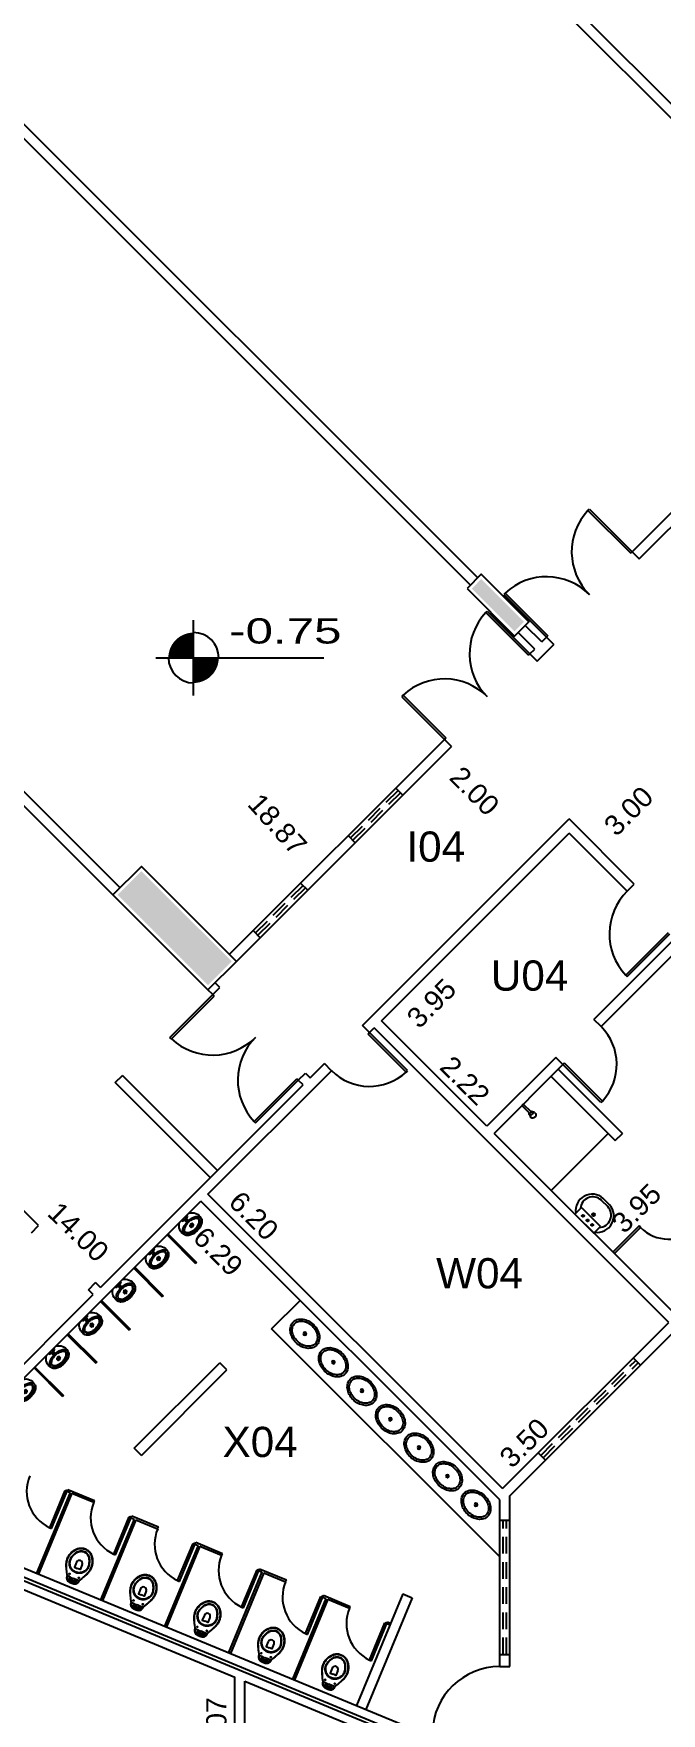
# Model space of a CAD drawing. Extents: x 308 to 539, y -42 to 210.
# Drawn here: x 397.07 to 406.41, y 147.81 to 172.82 of the extents above; entities that cross this region are included whole.
import ezdxf

# ---------------------------------------------------------------- set-up
doc = ezdxf.new("R2010")
doc.units = 0
doc.header["$LTSCALE"] = 2
doc.header["$PDMODE"] = 3
doc.linetypes.add('DASHED2', pattern=[9.525, 6.35, -3.175])
doc.linetypes.add('HIDDEN', pattern=[0.375, 0.25, -0.125])
doc.layers.get('0').update_dxf_attribs({"linetype": 'CONTINUOUS'})
doc.layers.get('DEFPOINTS').update_dxf_attribs({"linetype": 'CONTINUOUS'})
for name, color, linetype in [('DIVISÓRIAS-ARY', 2, 'CONTINUOUS'), ('ESQUADRIA-ALTA-ARY', 7, 'HIDDEN'), ('HACHURAS-ARY', 9, 'CONTINUOUS'), ('L_DECA', 7, 'CONTINUOUS'), ('MOBILIÁRIO-ARY', 7, 'CONTINUOUS'), ('NOVOSNIVEIS', 30, 'CONTINUOUS'), ('PAREDE-ALTA-ARY', 1, 'CONTINUOUS'), ('PAREDE-BAIXA-ARY', 2, 'CONTINUOUS'), ('PEÇAS-SANIT-ARY', 7, 'CONTINUOUS'), ('PILARES-PRINC-ARY', 5, 'CONTINUOUS'), ('TEXTO-PB-COR-ARY', 12, 'CONTINUOUS'), ('TEXTO-PB-COTAS-ARY', 12, 'CONTINUOUS')]:
    doc.layers.add(name, color=color, linetype=linetype)
doc.styles.add('ARIAL', font='arial.ttf', dxfattribs={"height": 0.5})
doc.styles.add('REGUA60', font='arial.ttf')
doc.styles.add('SEM_ESCALA', font='arial.ttf')
doc.dimstyles.new('DIMTIC100-ARY', dxfattribs={"dimtxt": 0.3, "dimasz": 0.12, "dimexe": 0.1, "dimexo": 0.15, "dimgap": 0.1, "dimtad": 1, "dimjust": 1, "dimtoh": 1, "dimrnd": 0.01, "dimzin": 0, "dimdsep": 46, "dimtxsty": 'SEM_ESCALA', "dimblk1": 'NONE', "dimblk2": 'NONE', "dimsah": 1, "dimcen": -0.1, "dimdle": 0.06, "dimse1": 1, "dimse2": 1, "dimsd1": 1, "dimsd2": 1, "dimclrd": 1, "dimclre": 1, "dimclrt": 2, "dimadec": 0, "dimazin": 0, "dimtfac": 1, "dimtix": 1, "dimtmove": 2, "dimatfit": 3, "dimldrblk": 'NONE', "dimfxl": 1, "dimtolj": 1, "dimtzin": 0, "dimarcsym": 0})

# ---------------------------------------------------------------- blocks, each defined once
blk = doc.blocks.new('RAV10')
at = {"layer": 'L_DECA'}
blk.add_lwpolyline([(4.6, -12.9), (8.2, -12.9), (8.2, -12.9), (8.7, -13), (9.2, -13.2), (9.6, -13.5), (9.9, -14), (10.1, -14.3), (10.1, -14.3), (10.1, -14.3), (10.1, -14.3), (10.1, -14.3), (10.1, -14.3), (12.2, -18), (12.2, -18), (12.5, -18.6), (12.8, -19.1), (13.1, -19.6), (13.3, -20.1), (13.3, -20.1), (13.6, -20.6), (13.9, -21.1), (14.2, -21.5), (14.5, -22.1), (14.7, -22.6), (15, -23.1), (15.3, -23.6), (15.5, -24.1), (15.5, -24.1), (15.9, -24.8), (16.3, -25.6), (16.6, -26.3), (16.9, -27), (17.2, -27.8), (17.5, -28.6), (17.8, -29.4), (18, -30.2), (18, -30.2), (18.3, -31.4), (18.6, -32.6), (18.8, -33.9), (19, -35.2), (19.1, -36.4), (19.1, -37.7), (19.1, -39), (19, -40.3), (19, -40.3), (18.8, -41.6), (18.6, -42.9), (18.2, -44.2), (17.9, -45.5), (17.4, -46.8), (16.9, -48), (16.4, -49.3), (15.8, -50.4), (15.8, -50.4), (15.2, -51.4), (14.6, -52.3), (13.9, -53.1), (13.3, -53.9), (12.5, -54.8), (11.7, -55.5), (10.9, -56.3), (10.1, -57), (10.1, -57), (9, -57.8), (7.9, -58.5), (6.6, -59.1), (5.4, -59.6), (4.1, -60), (2.8, -60.3), (1.4, -60.4), (0, -60.5), (0, -60.5), (-1.4, -60.4), (-2.7, -60.3), (-4, -60), (-5.3, -59.6), (-6.6, -59.1), (-7.8, -58.5), (-9, -57.8), (-10.1, -57), (-10.1, -57), (-10.9, -56.3), (-11.7, -55.5), (-12.5, -54.8), (-13.2, -53.9), (-13.9, -53.1), (-14.5, -52.3), (-15.1, -51.4), (-15.7, -50.4), (-15.7, -50.4), (-16.3, -49.3), (-16.9, -48), (-17.4, -46.8), (-17.8, -45.5), (-18.2, -44.2), (-18.5, -42.9), (-18.7, -41.6), (-19, -40.3), (-19, -40.3), (-19, -39), (-19, -37.7), (-19, -36.4), (-18.9, -35.2), (-18.7, -33.9), (-18.5, -32.6), (-18.2, -31.4), (-17.9, -30.2), (-17.9, -30.2), (-17.7, -29.4), (-17.4, -28.6), (-17.1, -27.8), (-16.9, -27), (-16.6, -26.3), (-16.2, -25.6), (-15.8, -24.8), (-15.5, -24.1), (-15.5, -24.1), (-15.2, -23.6), (-15, -23.1), (-14.7, -22.6), (-14.4, -22.1), (-14.2, -21.5), (-13.9, -21.1), (-13.6, -20.6), (-13.3, -20.1), (-13.3, -20.1), (-13.1, -19.6), (-12.8, -19.1), (-12.4, -18.6), (-12.1, -18), (-10.1, -14.3), (-10.1, -14.3), (-10.1, -14.3), (-10.1, -14.3), (-10.1, -14.3), (-10.1, -14.3), (-9.8, -14), (-9.8, -14), (-9.6, -13.5), (-9.1, -13.2), (-8.6, -13), (-8.1, -12.9), (-4.5, -12.9)], dxfattribs=at)
at = {"layer": 'L_DECA', "color": 1}
for points in [[(12.2, -18), (13.3, -20.1), (13.3, -20.1), (13.6, -20.6), (13.8, -21.1), (14.1, -21.5), (14.3, -22.1), (14.5, -22.6), (14.7, -23.1), (15, -23.6), (15.2, -24.1), (15.2, -24.1), (15.5, -24.8), (15.9, -25.6), (16.2, -26.3), (16.6, -27.1), (16.9, -27.8), (17.1, -28.5), (17.4, -29.4), (17.6, -30.2), (17.6, -30.2), (17.9, -31.4), (18.1, -32.6), (18.3, -33.9), (18.5, -35.2), (18.5, -36.4), (18.5, -37.7), (18.5, -39), (18.4, -40.3), (18.4, -40.3), (18.2, -41.6), (17.9, -42.9), (17.6, -44.2), (17.2, -45.5), (16.7, -46.8), (16.2, -48), (15.6, -49.3), (15, -50.4), (15, -50.4), (14.4, -51.2), (13.9, -52), (13.3, -52.8), (12.8, -53.5), (12.2, -54.2), (11.5, -54.9), (10.9, -55.5), (10.1, -56.2), (10.1, -56.2), (9, -57.1), (7.9, -57.8), (6.6, -58.4), (5.4, -58.9), (4.1, -59.3), (2.8, -59.6), (1.4, -59.8), (0, -59.8), (0, -59.8), (-1.4, -59.8), (-2.7, -59.6), (-4.1, -59.3), (-5.3, -58.9), (-6.6, -58.4), (-7.8, -57.8), (-9, -57.1), (-10.1, -56.2), (-10.1, -56.2), (-10.8, -55.5), (-11.5, -54.9), (-12.1, -54.2), (-12.7, -53.5), (-13.3, -52.8), (-13.9, -52), (-14.4, -51.2), (-14.9, -50.4), (-14.9, -50.4), (-15.5, -49.3), (-16.1, -48), (-16.6, -46.8), (-17.1, -45.5), (-17.5, -44.2), (-17.9, -42.9), (-18.1, -41.6), (-18.3, -40.3), (-18.3, -40.3), (-18.4, -39.1), (-18.5, -37.7), (-18.5, -36.4), (-18.4, -35.2), (-18.2, -33.9), (-18, -32.6), (-17.8, -31.4), (-17.5, -30.2), (-17.5, -30.2), (-17.3, -29.4), (-17, -28.6), (-16.8, -27.8), (-16.5, -27.1), (-16.2, -26.3), (-15.8, -25.6), (-15.5, -24.8), (-15.2, -24.1), (-15.2, -24.1), (-15, -23.6), (-14.7, -23.1), (-14.5, -22.6), (-14.2, -22.1), (-14, -21.5), (-13.7, -21.1), (-13.5, -20.6), (-13.2, -20.1), (-12.1, -18)], [(-12.9, -30.2), (-12.9, -30.2), (-12.4, -29.3), (-11.9, -28.4), (-11.2, -27.7), (-10.6, -26.9), (-9.9, -26.2), (-9.2, -25.6), (-8.4, -25), (-7.5, -24.4), (-6.7, -23.9), (-5.8, -23.5), (-4.9, -23.1), (-3.9, -22.8), (-3, -22.6), (-2, -22.4), (-1, -22.3), (0, -22.2), (0, -22.2), (1, -22.3), (2, -22.4), (3, -22.6), (4, -22.8), (5, -23.1), (5.8, -23.5), (6.8, -23.9), (7.6, -24.4), (8.5, -25), (9.3, -25.6), (10, -26.2), (10.6, -26.9), (11.3, -27.7), (12, -28.4), (12.5, -29.3), (13, -30.2), (13, -30.2), (13.6, -31.3), (14, -32.6), (14.3, -33.8), (14.6, -35.1), (14.7, -36.4), (14.7, -37.7), (14.7, -39), (14.4, -40.3), (14.4, -40.3), (14.2, -41.6), (13.8, -42.9), (13.4, -44.2), (12.9, -45.5), (12.4, -46.8), (11.7, -48), (11.1, -49.3), (10.4, -50.4), (10.4, -50.4), (9.4, -51.7), (8.4, -52.8), (7.2, -53.8), (5.9, -54.6), (4.5, -55.2), (3.1, -55.8), (1.5, -56.1), (0, -56.2), (0, -56.2), (-1.5, -56.1), (-3.1, -55.8), (-4.4, -55.2), (-5.8, -54.6), (-7.1, -53.8), (-8.3, -52.8), (-9.3, -51.7), (-10.3, -50.4), (-10.3, -50.4), (-11, -49.3), (-11.7, -48), (-12.3, -46.8), (-12.8, -45.5), (-13.3, -44.2), (-13.7, -42.9), (-14.1, -41.6), (-14.4, -40.3), (-14.4, -40.3), (-14.6, -39), (-14.7, -37.7), (-14.6, -36.4), (-14.5, -35.1), (-14.2, -33.8), (-13.9, -32.6), (-13.5, -31.3), (-12.9, -30.2)], [(-12, -30.2), (-12, -30.2), (-11.5, -29.4), (-11, -28.6), (-10.4, -27.9), (-9.8, -27.2), (-9.1, -26.7), (-8.5, -26.1), (-7.7, -25.5), (-6.9, -25), (-6.1, -24.6), (-5.3, -24.2), (-4.5, -23.9), (-3.6, -23.6), (-2.8, -23.4), (-1.8, -23.2), (-0.9, -23.2), (0, -23.1), (0, -23.1), (0.9, -23.2), (1.9, -23.2), (2.8, -23.4), (3.6, -23.6), (4.5, -23.9), (5.4, -24.2), (6.2, -24.6), (7, -25), (7.7, -25.5), (8.5, -26.1), (9.2, -26.7), (9.8, -27.2), (10.4, -27.9), (11, -28.6), (11.5, -29.4), (12, -30.2), (12, -30.2), (12.7, -31.3), (13.2, -32.6), (13.6, -33.8), (13.9, -35), (14.1, -36.4), (14.1, -37.7), (14.1, -39), (13.9, -40.3), (13.9, -40.3), (13.6, -41.7), (13.2, -43), (12.8, -44.3), (12.3, -45.5), (11.7, -46.9), (11.1, -48.1), (10.4, -49.3), (9.6, -50.4), (9.6, -50.4), (8.8, -51.6), (7.8, -52.6), (6.7, -53.5), (5.5, -54.2), (4.2, -54.8), (2.8, -55.3), (1.5, -55.5), (0, -55.7), (0, -55.7), (-1.5, -55.5), (-2.8, -55.3), (-4.2, -54.8), (-5.4, -54.2), (-6.6, -53.5), (-7.7, -52.6), (-8.7, -51.6), (-9.6, -50.4), (-9.6, -50.4), (-10.3, -49.3), (-11, -48.1), (-11.7, -46.9), (-12.2, -45.5), (-12.7, -44.3), (-13.1, -43), (-13.5, -41.7), (-13.8, -40.3), (-13.8, -40.3), (-14, -39), (-14.1, -37.7), (-14, -36.4), (-13.9, -35), (-13.6, -33.8), (-13.2, -32.6), (-12.7, -31.3), (-12, -30.2)], [(-7.7, -9.4), (-8.1, -10.1), (-8.5, -10.8), (-8.6, -11.4), (-8.8, -12.2), (-8.8, -13.1)], [(-5.1, -12.9), (-5.1, -9.7), (-5.1, -7.8), (-5.1, -7.8), (-5.2, -7.6), (-5.3, -7.5), (-5.5, -7.4), (-5.9, -7.6), (-5.9, -7.6), (-6.4, -8), (-7.1, -8.6), (-7.7, -9.4)], [(5.1, -9.3), (5, -8.9), (4.6, -8.3), (3.9, -7.8), (3.1, -7.7), (0, -7.7), (-3.1, -7.7), (-3.1, -7.7), (-3.9, -7.8), (-4.5, -8.3), (-5, -8.9), (-5.1, -9.7)], [(4.6, -12.9), (4.6, -12.9), (4.2, -12.9), (3.9, -12.6), (3.6, -12.4), (3.6, -12), (3.6, -10.7), (3.6, -10.7), (3.6, -10.5), (3.6, -10.4), (3.7, -10.2), (3.9, -10.1), (3.9, -10.1), (3.9, -9.9), (3.9, -9.7), (3.8, -9.5), (3.6, -9.4), (0, -9.4), (-3.5, -9.4), (-3.5, -9.4), (-3.7, -9.5), (-3.9, -9.7), (-3.9, -9.9), (-3.8, -10.1), (-3.8, -10.1), (-3.6, -10.2), (-3.6, -10.4), (-3.5, -10.5), (-3.5, -10.7), (-3.5, -12), (-3.5, -12), (-3.6, -12.4), (-3.8, -12.6), (-4.1, -12.9), (-4.5, -12.9)], [(3.7, -10.3), (0, -10.3), (-3.6, -10.3)], [(5.1, -12.9), (5.1, -9.7), (5.1, -7.8), (5.1, -7.8), (5.2, -7.6), (5.3, -7.5), (5.5, -7.4), (5.9, -7.6), (5.9, -7.6), (6.4, -8), (7.1, -8.6), (7.7, -9.4)], [(7.7, -9.4), (8.1, -10.1), (8.5, -10.8), (8.6, -11.4), (8.8, -12.2), (8.8, -13.1)], [(-4.5, -37), (-4.5, -29), (0, -29)], [(4.6, -37), (4.6, -29), (0, -29)]]:
    blk.add_lwpolyline(points, dxfattribs=at)
at = {"layer": 'L_DECA', "color": 7}
for points in [[(10.1, -14.3), (10.1, -14.3), (10.1, -14.3), (10.1, -14.3), (10.1, -14.3), (10.1, -14.3), (9.6, -11.3), (9.6, -11.3), (9.3, -10.2), (8.9, -9.3), (8.3, -8.5), (7.7, -7.7), (6.9, -7), (6.1, -6.5), (5.1, -6.2), (4.1, -5.9), (4.1, -5.9), (3.6, -5.8), (3.1, -5.7), (2.6, -5.6), (2, -5.6), (1.5, -5.6), (1, -5.5), (0.5, -5.5), (0, -5.5), (0, -5.5), (-0.5, -5.5), (-1, -5.5), (-1.5, -5.6), (-2, -5.6), (-2.5, -5.6), (-3, -5.7), (-3.5, -5.8), (-4, -5.9), (-4, -5.9), (-5, -6.2), (-6, -6.5), (-6.9, -7), (-7.6, -7.7), (-8.2, -8.5), (-8.8, -9.3), (-9.3, -10.2), (-9.6, -11.3), (-10, -14.3), (-10, -14.3), (-10, -14.3), (-10, -14.3), (-10, -14.3), (-10.1, -14.3)], [(-4.5, -12.9), (0, -12.9)], [(4.6, -12.9), (0, -12.9)]]:
    blk.add_lwpolyline(points, dxfattribs=at)
at = {"layer": 'L_DECA', "color": 1}
for centre in [(-7.6, -17), (7.6, -17)]:
    blk.add_circle(centre, 0.672, dxfattribs=at)
blk.add_arc((0, -37), 4.56, 180, 0, dxfattribs=at)
blk = doc.blocks.new('MIC01')
at = {"layer": 'L_DECA'}
blk.add_line((-10, 0), (10, 0), dxfattribs=at)
at = {"layer": 'L_DECA', "color": 1}
for p, q in [((-5.3, 0), (-4.5, -2.2)), ((5.3, 0), (4.5, -2.2)), ((-4.5, -2.2), (0, -2.2)), ((4.5, -2.2), (0, -2.2))]:
    blk.add_line(p, q, dxfattribs=at)
for points in [[(0, -7.1, 0.058109), (-7, -8, 0.07175), (-12.3, -10.1, 0.106494), (-16.3, -13.6, 0.158235), (-17.4, -17.1, 0.158235)], [(0, -23.1, -0.04416), (-5.4, -22.6, -0.058504), (-9.4, -21.4, -0.100522), (-12.6, -19.1, -0.041446), (-13.7, -17.2, -0.101301), (-14.1, -15.3, -0.003595), (-14.1, -15.1)], [(17.4, -17.1, 0.158235), (16.3, -13.6, 0.106494), (12.3, -10.1, 0.07175), (7, -8, 0.058109), (0, -7.1, 0.058109)], [(0, -23.1, 0.04416), (5.4, -22.6, 0.058504), (9.4, -21.4, 0.100522), (12.6, -19.1, 0.041446), (13.7, -17.2, 0.101301), (14.1, -15.3, 0.003595), (14.1, -15.1)]]:
    blk.add_lwpolyline(points, format="xyb", dxfattribs=at)
at = {"layer": 'L_DECA'}
blk.add_lwpolyline([(-17.4, -17.1, 0.158235), (-16.3, -20.6, 0.106494), (-12.3, -24.1, 0.07175), (-7, -26.2, 0.058109), (0, -27, 0.058109), (7, -26.2, 0.07175), (12.3, -24.1, 0.106494), (16.3, -20.6, 0.158235), (17.4, -17.1, 0.158235)], format="xyb", dxfattribs=at)
at = {"layer": 'L_DECA', "color": 1}
blk.add_lwpolyline([(0, -9, 0.056411), (-5.8, -9.7, 0.070161), (-10.3, -11.4, 0.106104), (-13.6, -14.3, 0.161988), (-14.5, -17.1, 0.161988), (-13.6, -19.9, 0.106104), (-10.3, -22.8, 0.070161), (-5.8, -24.5, 0.056411), (0, -25.1, 0.056411), (5.8, -24.5, 0.070161), (10.3, -22.8, 0.106104), (13.6, -19.9, 0.161988), (14.5, -17.1, 0.161988), (13.6, -14.3, 0.106104), (10.3, -11.4, 0.070161), (5.8, -9.7, 0.056411)], format="xyb", close=True, dxfattribs=at)
for centre, radius in [((-2, -14.6), 0.51), ((-2, -16.7), 0.51), ((0, -4.7), 1.76), ((0, -4.7), 0.844), ((0, -13.6), 0.51), ((0, -15.7), 0.51), ((0, -17.8), 0.51), ((2, -14.6), 0.51), ((2, -16.7), 0.51)]:
    blk.add_circle(centre, radius, dxfattribs=at)
at = {"layer": 'L_DECA'}
for centre, start, end in [((-2.6, -13.5), 118.7979, 195.9069), ((2.6, -13.5), 344.0931, 61.2021)]:
    blk.add_arc(centre, 15.4, start, end, dxfattribs=at)
blk = doc.blocks.new('CUB01')
at = {"layer": 'L_DECA'}
blk.add_lwpolyline([(-24.5, -18.7, 0.124977), (-22.8, -25.6, 0.105809), (-17.3, -31.9, 0.086634), (-9.6, -35.9, 0.076682), (0, -37.4, 0.076682), (9.6, -35.9, 0.086634), (17.3, -31.9, 0.105809), (22.8, -25.6, 0.124977), (24.5, -18.7, 0.124977), (22.8, -11.8, 0.105809), (17.3, -5.5, 0.086634), (9.6, -1.5, 0.076682), (0, 0, 0.076682), (-9.6, -1.5, 0.086634), (-17.3, -5.5, 0.105809), (-22.8, -11.8, 0.124977)], format="xyb", close=True, dxfattribs=at)
at = {"layer": 'L_DECA', "color": 1}
blk.add_lwpolyline([(0.1, -2.9, 0.074123), (-8.3, -4.1, 0.084852), (-15, -7.5, 0.106323), (-19.8, -12.9, 0.128843), (-21.3, -18.6, 0.128843), (-19.8, -24.4, 0.106323), (-15, -29.8, 0.084852), (-8.3, -33.1, 0.074123), (0.1, -34.4, 0.074123), (8.6, -33.1, 0.084852), (15.3, -29.8, 0.106323), (20, -24.4, 0.128843), (21.5, -18.6, 0.128843), (20, -12.9, 0.106323), (15.3, -7.5, 0.084852), (8.6, -4.1, 0.074123)], format="xyb", close=True, dxfattribs=at)
for radius in [2.25, 1.06]:
    blk.add_circle((0.1, -18.7), radius, dxfattribs=at)
blk = doc.blocks.new('DEV01')
at = {"layer": 'L_DECA'}
for p, q in [((19.5, 0), (-19.5, 0)), ((-20, -13.5), (-20, -0.5)), ((20, -13.5), (20, -0.5)), ((-6.7, -46.5), (6.7, -46.5))]:
    blk.add_line(p, q, dxfattribs=at)
at = {"layer": 'L_DECA', "color": 1}
for p, q in [((19.5, -14), (-19.5, -14)), ((6.8, -42.5), (-6.8, -42.5))]:
    blk.add_line(p, q, dxfattribs=at)
at = {"layer": 'L_DECA', "color": 1, "linetype": 'DASHED2'}
for centre in [(-9.6, -6.8), (0, -6.8), (9.6, -6.8)]:
    blk.add_circle(centre, 1.57, dxfattribs=at)
at = {"layer": 'L_DECA', "color": 1}
blk.add_circle((0, -19.1), 2.25, dxfattribs=at)
at = {"layer": 'L_DECA', "color": 1, "linetype": 'Continuous'}
blk.add_circle((0, -19.1), 1.25, dxfattribs=at)
at = {"layer": 'L_DECA'}
for centre, radius, start, end in [((-19.5, -0.5), 0.5, 90, 180), ((19.5, -0.5), 0.5, 360, 90), ((-5.3, -21.8), 24.7, 126.6284, 266.7398), ((-19.5, -13.5), 0.5, 180, 270), ((5.3, -21.8), 24.7, 273.2602, 53.3716), ((19.5, -13.5), 0.5, 270, 360)]:
    blk.add_arc(centre, radius, start, end, dxfattribs=at)
at = {"layer": 'L_DECA', "color": 1}
for centre, start, end in [((-6, -24), 139.0786, 267.5985), ((6, -24), 272.4015, 40.9214)]:
    blk.add_arc(centre, 18.6, start, end, dxfattribs=at)
blk = doc.blocks.new('*D22')
at = {"layer": 'DEFPOINTS', "color": 0, "linetype": 'ByBlock', "ltscale": 0.5}
for p in [(400.059, 148.352), (399.924, 145.277), (400.059, 145.277)]:
    blk.add_point(p, dxfattribs=at)
at = {"color": 2, "linetype": 'ByBlock', "ltscale": 0.5, "insert": (399.788, 147.642), "char_height": 0.3, "attachment_point": 5, "rotation": 90, "style": 'SEM_ESCALA'}
blk.add_mtext('\\A1;3.07', dxfattribs=at)
blk = doc.blocks.new('_NONE')
at = {"color": 0, "linetype": 'ByBlock', "ltscale": 0.5}
blk.add_circle((0, 0), 0.25, dxfattribs=at)
blk = doc.blocks.new('*D75')
at = {"layer": 'DEFPOINTS', "color": 0, "linetype": 'ByBlock', "ltscale": 0.5}
for p in [(388.922, 174.712), (388.414, 174.253), (401.579, 160.711)]:
    blk.add_point(p, dxfattribs=at)
at = {"color": 2, "linetype": 'ByBlock', "ltscale": 0.5, "insert": (400.694, 161.046), "char_height": 0.3, "attachment_point": 5, "rotation": 312.1149, "style": 'SEM_ESCALA'}
blk.add_mtext('\\A1;18.87', dxfattribs=at)
blk = doc.blocks.new('*D78')
at = {"layer": 'DEFPOINTS', "color": 0, "linetype": 'ByBlock', "ltscale": 0.5}
for p in [(403.285, 162.205), (404.699, 160.791), (404.36, 160.452)]:
    blk.add_point(p, dxfattribs=at)
at = {"color": 2, "linetype": 'ByBlock', "ltscale": 0.5, "insert": (403.628, 161.542), "char_height": 0.3, "attachment_point": 5, "rotation": 315, "style": 'SEM_ESCALA'}
blk.add_mtext('\\A1;2.00', dxfattribs=at)
blk = doc.blocks.new('*D79')
at = {"layer": 'DEFPOINTS', "color": 0, "linetype": 'ByBlock', "ltscale": 0.5}
for p in [(407.156, 163.248), (407.719, 162.685), (405.035, 161.127)]:
    blk.add_point(p, dxfattribs=at)
at = {"color": 2, "linetype": 'ByBlock', "ltscale": 0.5, "insert": (405.92, 161.244), "char_height": 0.3, "attachment_point": 5, "rotation": 45, "style": 'SEM_ESCALA'}
blk.add_mtext('\\A1;3.00', dxfattribs=at)
blk = doc.blocks.new('*D83')
at = {"layer": 'DEFPOINTS', "color": 0, "linetype": 'ByBlock', "ltscale": 0.5}
for p in [(405.035, 160.915), (405.457, 160.493), (402.242, 158.122)]:
    blk.add_point(p, dxfattribs=at)
at = {"color": 2, "linetype": 'ByBlock', "ltscale": 0.5, "insert": (402.987, 158.382), "char_height": 0.3, "attachment_point": 5, "rotation": 45, "style": 'SEM_ESCALA'}
blk.add_mtext('\\A1;3.95', dxfattribs=at)
blk = doc.blocks.new('*D84')
at = {"layer": 'DEFPOINTS', "color": 0, "linetype": 'ByBlock', "ltscale": 0.5}
for p in [(389.527, 165.418), (388.118, 163.968), (399.568, 155.66)]:
    blk.add_point(p, dxfattribs=at)
at = {"color": 2, "linetype": 'ByBlock', "ltscale": 0.5, "insert": (397.732, 154.977), "char_height": 0.3, "attachment_point": 5, "rotation": 315.8185, "style": 'SEM_ESCALA'}
blk.add_mtext('\\A1;14.00', dxfattribs=at)
blk = doc.blocks.new('*D93')
at = {"layer": 'DEFPOINTS', "color": 0, "linetype": 'ByBlock', "ltscale": 0.5}
for p in [(399.555, 155.435), (404.001, 150.989), (403.577, 150.564)]:
    blk.add_point(p, dxfattribs=at)
at = {"color": 2, "linetype": 'ByBlock', "ltscale": 0.5, "insert": (399.812, 154.687), "char_height": 0.3, "attachment_point": 5, "rotation": 315, "style": 'SEM_ESCALA'}
blk.add_mtext('\\A1;6.29', dxfattribs=at)
blk = doc.blocks.new('*D94')
at = {"layer": 'DEFPOINTS', "color": 0, "linetype": 'ByBlock', "ltscale": 0.5}
for p in [(406.52, 153.632), (406.52, 153.632), (404.045, 151.157)]:
    blk.add_point(p, dxfattribs=at)
at = {"color": 2, "linetype": 'ByBlock', "ltscale": 0.5, "insert": (404.367, 151.837), "char_height": 0.3, "attachment_point": 5, "rotation": 45, "style": 'SEM_ESCALA'}
blk.add_mtext('\\A1;3.50', dxfattribs=at)
blk = doc.blocks.new('*D95')
at = {"layer": 'DEFPOINTS', "color": 0, "linetype": 'ByBlock', "ltscale": 0.5}
for p in [(399.661, 155.541), (404.045, 151.157), (404.045, 151.157)]:
    blk.add_point(p, dxfattribs=at)
at = {"color": 2, "linetype": 'ByBlock', "ltscale": 0.5, "insert": (400.342, 155.218), "char_height": 0.3, "attachment_point": 5, "rotation": 315, "style": 'SEM_ESCALA'}
blk.add_mtext('\\A1;6.20', dxfattribs=at)
blk = doc.blocks.new('*D96')
at = {"layer": 'DEFPOINTS', "color": 0, "linetype": 'ByBlock', "ltscale": 0.5}
for p in [(402.242, 158.122), (402.242, 158.122), (403.812, 156.552)]:
    blk.add_point(p, dxfattribs=at)
at = {"color": 2, "linetype": 'ByBlock', "ltscale": 0.5, "insert": (403.487, 157.232), "char_height": 0.3, "attachment_point": 5, "rotation": 315, "style": 'SEM_ESCALA'}
blk.add_mtext('\\A1;2.22', dxfattribs=at)
blk = doc.blocks.new('*D97')
at = {"layer": 'DEFPOINTS', "color": 0, "linetype": 'ByBlock', "ltscale": 0.5}
for p in [(408.479, 157.471), (408.507, 157.443), (405.686, 154.678)]:
    blk.add_point(p, dxfattribs=at)
at = {"color": 2, "linetype": 'ByBlock', "ltscale": 0.5, "insert": (406.038, 155.331), "char_height": 0.3, "attachment_point": 5, "rotation": 45, "style": 'SEM_ESCALA'}
blk.add_mtext('\\A1;3.95', dxfattribs=at)

msp = doc.modelspace()

# ---------------------------------------------------------------- hatches: boundary and pattern name
at = {"layer": 'HACHURAS-ARY', "ltscale": 0.5}
for points in [[(403.727, 164.698), (403.586, 164.556), (404.222, 163.92), (404.363, 164.061)], [(398.671, 160.349), (398.318, 159.996), (399.661, 158.652), (400.015, 159.006)]]:
    msp.add_hatch(color=256, dxfattribs=at).paths.add_polyline_path(points)

# ---------------------------------------------------------------- linework, layer by layer
at = {"layer": 'DIVISÓRIAS-ARY'}
for p, q in [((405.315, 165.719), (405.336, 165.74)), ((405.315, 165.719), (405.951, 165.083)), ((405.336, 165.74), (405.972, 165.104)), ((405.972, 165.104), (405.951, 165.083)), ((404.084, 164.489), (404.063, 164.468)), ((404.063, 164.468), (404.699, 163.832)), ((404.084, 164.489), (404.72, 163.853)), ((403.794, 164.199), (403.816, 164.22)), ((403.794, 164.199), (404.431, 163.563)), ((403.816, 164.22), (404.452, 163.584)), ((404.699, 163.832), (404.72, 163.853)), ((404.452, 163.584), (404.431, 163.563)), ((402.564, 162.969), (402.543, 162.947)), ((402.543, 162.947), (403.179, 162.311)), ((402.564, 162.969), (403.2, 162.333)), ((403.179, 162.311), (403.2, 162.333)), ((405.877, 158.801), (406.513, 159.437)), ((405.898, 158.78), (406.534, 159.416)), ((405.877, 158.801), (405.898, 158.78)), ((399.096, 157.875), (399.732, 158.511)), ((399.117, 157.853), (399.753, 158.489)), ((399.732, 158.511), (399.753, 158.489)), ((399.117, 157.853), (399.096, 157.875)), ((402.065, 157.945), (402.044, 157.924)), ((402.609, 157.358), (402.044, 157.924)), ((402.631, 157.38), (402.065, 157.945)), ((402.609, 157.358), (402.631, 157.38)), ((404.943, 157.471), (404.964, 157.492)), ((405.508, 156.906), (404.943, 157.471)), ((405.53, 156.927), (404.964, 157.492)), ((400.347, 156.623), (400.983, 157.259)), ((400.369, 156.602), (401.005, 157.238)), ((401.005, 157.238), (400.983, 157.259)), ((405.53, 156.927), (405.508, 156.906)), ((400.347, 156.623), (400.369, 156.602)), ((406.075, 155.067), (405.686, 154.678)), ((406.096, 155.046), (406.075, 155.067)), ((399.053, 154.933), (399.477, 154.508)), ((399.067, 154.947), (399.491, 154.523)), ((406.096, 155.046), (405.707, 154.657)), ((398.558, 154.438), (398.982, 154.013)), ((398.572, 154.452), (398.996, 154.028)), ((399.491, 154.523), (399.477, 154.508)), ((398.063, 153.943), (398.487, 153.518)), ((398.077, 153.957), (398.501, 153.533)), ((398.996, 154.028), (398.982, 154.013)), ((397.568, 153.448), (397.992, 153.023)), ((397.582, 153.462), (398.006, 153.038)), ((398.501, 153.533), (398.487, 153.518)), ((397.073, 152.953), (397.497, 152.528)), ((397.087, 152.967), (397.511, 152.543)), ((398.006, 153.038), (397.992, 153.023)), ((397.511, 152.543), (397.497, 152.528)), ((397.61, 151.098), (397.112, 149.897)), ((397.637, 151.087), (397.14, 149.886)), ((397.306, 150.575), (397.536, 151.129)), ((397.334, 150.564), (397.575, 151.145)), ((397.563, 151.117), (397.536, 151.129)), ((397.563, 151.117), (397.61, 151.098)), ((397.575, 151.145), (397.972, 150.981)), ((397.637, 151.087), (397.961, 150.953)), ((397.961, 150.953), (397.972, 150.981)), ((397.306, 150.575), (397.334, 150.564)), ((398.561, 150.704), (398.064, 149.503)), ((398.589, 150.693), (398.091, 149.492)), ((398.258, 150.181), (398.487, 150.735)), ((398.286, 150.17), (398.527, 150.751)), ((398.515, 150.723), (398.487, 150.735)), ((398.515, 150.723), (398.561, 150.704)), ((398.527, 150.751), (398.924, 150.586)), ((398.589, 150.693), (398.912, 150.559)), ((398.912, 150.559), (398.924, 150.586)), ((399.513, 150.31), (399.015, 149.109)), ((399.21, 149.787), (399.439, 150.341)), ((399.237, 149.775), (399.478, 150.357)), ((399.467, 150.329), (399.439, 150.341)), ((399.467, 150.329), (399.513, 150.31)), ((399.478, 150.357), (399.875, 150.192)), ((398.258, 150.181), (398.286, 150.17)), ((399.541, 150.299), (399.043, 149.097)), ((399.541, 150.299), (399.864, 150.165)), ((399.864, 150.165), (399.875, 150.192)), ((400.464, 149.916), (399.967, 148.715)), ((400.492, 149.904), (399.995, 148.703)), ((400.161, 149.393), (400.391, 149.946)), ((400.189, 149.381), (400.43, 149.963)), ((400.418, 149.935), (400.391, 149.946)), ((400.418, 149.935), (400.464, 149.916)), ((400.43, 149.963), (400.827, 149.798)), ((400.492, 149.904), (400.816, 149.77)), ((399.21, 149.787), (399.237, 149.775)), ((400.816, 149.77), (400.827, 149.798)), ((401.113, 148.999), (401.342, 149.552)), ((401.141, 148.987), (401.381, 149.569)), ((401.37, 149.541), (401.342, 149.552)), ((401.381, 149.569), (401.779, 149.404)), ((402.559, 149.589), (401.87, 147.926)), ((402.559, 149.589), (402.698, 149.532)), ((400.161, 149.393), (400.189, 149.381)), ((401.416, 149.522), (400.919, 148.321)), ((401.444, 149.51), (400.946, 148.309)), ((401.37, 149.541), (401.416, 149.522)), ((401.444, 149.51), (401.767, 149.376)), ((401.767, 149.376), (401.779, 149.404)), ((402.698, 149.532), (402.009, 147.869)), ((402.064, 148.604), (402.294, 149.158)), ((402.092, 148.593), (402.333, 149.174)), ((402.321, 149.147), (402.294, 149.158)), ((402.321, 149.147), (402.368, 149.128)), ((402.333, 149.174), (402.379, 149.155)), ((401.113, 148.999), (401.141, 148.987)), ((402.064, 148.604), (402.092, 148.593))]:
    msp.add_line(p, q, dxfattribs=at)
at = {"layer": 'DIVISÓRIAS-ARY', "color": 7, "ltscale": 0.5}
for centre, radius, start, end in [((405.972, 165.104), 0.9, 136.9102, 225), ((404.699, 163.832), 0.9, 45, 133.0898), ((404.452, 163.584), 0.9, 136.9102, 225), ((403.179, 162.311), 0.9, 45, 133.0898), ((406.534, 159.416), 0.9, 135, 223.0898), ((399.732, 158.511), 0.9, 226.9102, 315), ((401.005, 157.238), 0.9, 135, 223.0898), ((404.943, 157.471), 0.8, 317.1491, 45), ((402.065, 157.945), 0.8, 225, 312.8509), ((406.52, 155.47), 0.6, 225, 312.134), ((397.563, 151.117), 0.6, 157.5, 244.634), ((398.515, 150.723), 0.6, 157.5, 244.634), ((399.467, 150.329), 0.6, 157.5, 244.634), ((400.418, 149.935), 0.6, 157.5, 244.634), ((401.37, 149.541), 0.6, 157.5, 244.634), ((402.321, 149.147), 0.6, 157.5, 244.634), ((404.001, 147.506), 1, 90, 178.2809)]:
    msp.add_arc(centre, radius, start, end, dxfattribs=at)
at = {"layer": 'ESQUADRIA-ALTA-ARY', "ltscale": 0.5}
for p, q in [((402.454, 161.587), (402.56, 161.48)), ((401.782, 160.844), (402.49, 161.551)), ((402.525, 161.516), (401.818, 160.809)), ((401.747, 160.879), (401.853, 160.773)), ((400.368, 159.43), (401.075, 160.137)), ((401.111, 160.102), (400.404, 159.394)), ((401.04, 160.172), (401.146, 160.066)), ((400.333, 159.465), (400.439, 159.359)), ((404.611, 151.652), (406.025, 153.066)), ((405.99, 153.101), (406.096, 152.995)), ((404.646, 151.616), (406.06, 153.031)), ((404.575, 151.687), (404.682, 151.581)), ((404.001, 150.689), (404.151, 150.689)), ((404.051, 148.689), (404.051, 150.689)), ((404.101, 148.689), (404.101, 150.689)), ((404.001, 148.689), (404.151, 148.689))]:
    msp.add_line(p, q, dxfattribs=at)
at = {"layer": 'MOBILIÁRIO-ARY'}
for p, q in [((400.607, 153.534), (401.031, 153.958)), ((404.001, 150.14), (400.607, 153.534))]:
    msp.add_line(p, q, dxfattribs=at)
at = {"layer": 'NOVOSNIVEIS'}
for p, q in [((399.447, 162.963), (399.447, 164.088)), ((398.884, 163.526), (401.384, 163.526))]:
    msp.add_line(p, q, dxfattribs=at)
at = {"layer": 'NOVOSNIVEIS', "const_width": 0.375}
for points in [[(399.259, 163.526, -0.414214), (399.447, 163.713, -0.618034)], [(399.447, 163.338, 0.414214), (399.634, 163.526, 0.618034)]]:
    msp.add_lwpolyline(points, format="xyb", dxfattribs=at)
at = {"layer": 'NOVOSNIVEIS'}
for start, end in [(0, 90), (180, 270)]:
    msp.add_arc((399.447, 163.526), 0.375, start, end, dxfattribs=at)
at = {"layer": 'PAREDE-ALTA-ARY'}
for p, q in [((403.674, 164.715), (391.3, 177.09)), ((403.568, 164.609), (391.193, 176.984)), ((408.182, 169.93), (402.454, 175.658)), ((408.288, 170.036), (402.56, 175.764)), ((405.972, 165.104), (409.172, 168.304)), ((406.078, 164.998), (409.278, 168.198)), ((398.353, 160.102), (392.625, 165.829)), ((398.247, 159.996), (392.519, 165.723)), ((405.972, 165.104), (406.078, 164.998)), ((397.142, 155.072), (388.161, 164.052)), ((404.522, 163.655), (404.275, 163.902)), ((404.629, 163.761), (404.381, 164.008)), ((404.629, 163.761), (404.699, 163.832)), ((404.699, 163.832), (404.805, 163.726)), ((404.452, 163.584), (404.522, 163.655)), ((404.452, 163.584), (404.558, 163.478)), ((404.558, 163.478), (404.805, 163.726)), ((399.979, 159.112), (403.179, 162.311)), ((403.179, 162.311), (403.285, 162.205)), ((400.085, 159.006), (403.285, 162.205)), ((401.959, 158.051), (405.035, 161.127)), ((406.004, 160.158), (405.035, 161.127)), ((402.242, 158.122), (405.035, 160.915)), ((405.898, 160.052), (405.035, 160.915)), ((405.898, 160.052), (406.004, 160.158)), ((406.605, 159.345), (405.403, 158.143)), ((406.711, 159.239), (405.509, 158.037)), ((399.732, 158.511), (399.661, 158.581)), ((399.732, 158.511), (399.838, 158.617)), ((399.838, 158.617), (399.767, 158.687)), ((403.812, 156.552), (402.242, 158.122)), ((405.509, 158.037), (405.403, 158.143)), ((402.065, 157.945), (401.959, 158.051)), ((402.065, 157.945), (402.136, 158.016)), ((406.52, 153.632), (402.136, 158.016)), ((404.837, 157.577), (403.812, 156.552)), ((404.943, 157.471), (404.837, 157.577)), ((399.661, 155.541), (401.5, 157.379)), ((401.005, 157.238), (401.111, 157.344)), ((401.111, 157.344), (401.181, 157.273)), ((401.181, 157.273), (401.394, 157.485)), ((401.5, 157.379), (401.394, 157.485)), ((404.943, 157.471), (403.918, 156.446)), ((398.061, 154.153), (401.075, 157.167)), ((401.075, 157.167), (401.005, 157.238)), ((406.626, 153.738), (403.918, 156.446)), ((404.151, 151.051), (409.631, 156.531)), ((394.924, 150.804), (399.555, 155.435)), ((404.001, 150.989), (399.555, 155.435)), ((404.045, 151.157), (399.661, 155.541)), ((397.035, 154.966), (397.142, 155.072)), ((397.884, 154.117), (397.99, 154.223)), ((397.955, 154.046), (397.884, 154.117)), ((398.061, 154.153), (397.99, 154.223)), ((394.774, 150.866), (397.955, 154.046)), ((404.045, 151.157), (406.52, 153.632)), ((392.618, 151.569), (403.194, 147.189)), ((392.637, 151.616), (403.213, 147.235)), ((392.57, 151.454), (400.059, 148.352)), ((394.924, 150.804), (403.261, 147.35)), ((404.001, 148.506), (404.001, 150.989)), ((404.151, 148.506), (404.151, 151.051)), ((400.059, 145.277), (400.059, 148.352)), ((404.001, 148.506), (404.151, 148.506)), ((400.209, 139.727), (400.209, 148.29)), ((400.209, 148.29), (403.146, 147.073))]:
    msp.add_line(p, q, dxfattribs=at)
at = {"layer": 'PAREDE-BAIXA-ARY'}
for p, q in [((398.282, 157.202), (398.388, 157.309)), ((399.803, 155.894), (398.388, 157.309)), ((404.872, 157.4), (405.827, 156.446)), ((399.696, 155.788), (398.282, 157.202)), ((404.766, 157.294), (405.721, 156.34)), ((405.721, 156.34), (405.827, 156.446)), ((398.565, 151.758), (399.838, 153.031)), ((398.671, 151.652), (399.944, 152.924)), ((399.944, 152.924), (399.838, 153.031)), ((398.671, 151.652), (398.565, 151.758))]:
    msp.add_line(p, q, dxfattribs=at)
at = {"layer": 'PEÇAS-SANIT-ARY'}
for p, q in [((404.353, 156.881), (404.332, 156.86)), ((404.332, 156.86), (404.452, 156.739)), ((404.473, 156.761), (404.353, 156.881)), ((404.441, 156.731), (404.459, 156.693)), ((404.452, 156.739), (404.473, 156.761)), ((404.519, 156.754), (404.487, 156.768))]:
    msp.add_line(p, q, dxfattribs=at)
at = {"layer": 'PEÇAS-SANIT-ARY', "color": 7, "ltscale": 0.5}
msp.add_line((405.615, 156.446), (404.766, 155.597), dxfattribs=at)
at = {"layer": 'PEÇAS-SANIT-ARY'}
for points in [[(404.461, 156.772, -0.061293), (404.468, 156.774, -0.104065), (404.479, 156.773, -0.115836), (404.487, 156.768, -0.115836), (404.492, 156.759, -0.104065), (404.493, 156.749, -0.09084), (404.49, 156.738, -0.083285), (404.484, 156.729, -0.083285), (404.474, 156.722, -0.09084), (404.463, 156.719, -0.104065), (404.453, 156.72, -0.115836), (404.445, 156.725, -0.115836), (404.44, 156.733, -0.104065), (404.438, 156.744, -0.061293), (404.44, 156.751, -0.083285)], [(404.53, 156.746, -0.109452), (404.538, 156.733, -0.102376), (404.54, 156.717, -0.093737), (404.536, 156.701, -0.088426), (404.526, 156.686, -0.088426), (404.511, 156.676, -0.093737), (404.495, 156.672, -0.102376), (404.479, 156.674, -0.109452), (404.466, 156.683, -0.085068), (404.459, 156.693, -0.102376)], [(404.519, 156.754, -0.093692), (404.53, 156.746, -0.109452)]]:
    msp.add_lwpolyline(points, format="xyb", dxfattribs=at)
at = {"layer": 'PILARES-PRINC-ARY'}
for points in [[(403.515, 164.556), (404.222, 163.849), (404.434, 164.061), (403.727, 164.769)], [(398.247, 159.996), (398.671, 160.42), (400.085, 159.006), (399.661, 158.581)]]:
    msp.add_lwpolyline(points, close=True, dxfattribs=at)

# ---------------------------------------------------------------- block references
at = {"layer": 'PEÇAS-SANIT-ARY', "ltscale": 0.5, "xscale": 0.01, "yscale": 0.01, "zscale": 0.01}
for name, p, rotation in [('DEV01', (405.261, 155.102), 135.0000000000087), ('RAV10', (397.605, 149.701), 157.500000000006), ('RAV10', (398.557, 149.307), 157.500000000006), ('RAV10', (399.508, 148.913), 157.500000000006), ('RAV10', (400.46, 148.519), 157.500000000006), ('RAV10', (401.411, 148.125), 157.500000000006)]:
    msp.add_blockref(name, p, dxfattribs=dict(at, rotation=rotation))
at = {"layer": 'PEÇAS-SANIT-ARY', "xscale": -0.01, "yscale": 0.01, "zscale": 0.01}
for name, p, rotation in [('MIC01', (399.308, 155.187), 45.00713902846101), ('MIC01', (398.813, 154.692), 45.00713902846101), ('MIC01', (398.318, 154.197), 45.00713902846101), ('MIC01', (397.823, 153.702), 45.00713902846101), ('CUB01', (401.235, 153.595), 315.0000000000589), ('MIC01', (397.328, 153.207), 45.00713902846101), ('CUB01', (401.659, 153.17), 315.0000000000589), ('MIC01', (396.833, 152.712), 45.00713902846101), ('CUB01', (402.084, 152.746), 315.0000000000589), ('CUB01', (402.508, 152.322), 315.0000000000589), ('CUB01', (402.932, 151.898), 315.0000000000589), ('CUB01', (403.357, 151.473), 315.0000000000589), ('CUB01', (403.781, 151.049), 315.0000000000589)]:
    msp.add_blockref(name, p, dxfattribs=dict(at, rotation=rotation))

# ---------------------------------------------------------------- texts
at = {"layer": 'NOVOSNIVEIS', "ltscale": 0.5, "style": 'REGUA60', "width": 1.4}
msp.add_text('-0.75', height=0.375, dxfattribs=at).set_placement((399.976, 163.738))
at = {"layer": 'TEXTO-PB-COR-ARY', "style": 'ARIAL'}
for s, p in [('I04', (402.613, 160.49)), ('U04', (403.87, 158.57)), ('W04', (403.056, 154.138)), ('X04', (399.878, 151.627))]:
    msp.add_text(s, height=0.45, dxfattribs=at).set_placement(p)

# ---------------------------------------------------------------- dimensions: what is measured, and where the dimension line sits
at = {"layer": 'TEXTO-PB-COTAS-ARY', "ltscale": 0.5}
for p1, p2, distance, picture, middle in [((401.579, 160.711), (388.922, 174.712), 0.685, '*D75', (400.694, 161.046)), ((399.568, 155.66), (389.527, 165.418), 2.022, '*D84', (397.732, 154.977)), ((405.035, 161.127), (407.156, 163.248), -0.796, '*D79', (405.92, 161.244)), ((403.285, 162.205), (404.699, 160.791), -0.48, '*D78', (403.628, 161.542)), ((402.242, 158.122), (405.035, 160.915), -0.596, '*D83', (402.987, 158.382)), ((403.812, 156.552), (402.242, 158.122), 0, '*D96', (403.487, 157.232)), ((405.686, 154.678), (408.479, 157.471), -0.04, '*D97', (406.038, 155.331)), ((399.661, 155.541), (404.045, 151.157), 0, '*D95', (400.342, 155.218)), ((399.555, 155.435), (404.001, 150.989), -0.6, '*D93', (399.812, 154.687)), ((404.045, 151.157), (406.52, 153.632), 0, '*D94', (404.367, 151.837))]:
    dim = msp.add_aligned_dim(p1=p1, p2=p2, distance=distance, dimstyle='DIMTIC100-ARY', dxfattribs=at)
    dim.commit()
    dim.dimension.update_dxf_attribs({"geometry": picture, "text_midpoint": middle})
dim = msp.add_linear_dim(base=(399.9236, 145.2772), p1=(400.0592, 148.3519), p2=(400.0592, 145.2772), angle=90, dimstyle='DIMTIC100-ARY', dxfattribs=at)
dim.commit()
dim.dimension.update_dxf_attribs({"geometry": '*D22', "text_midpoint": (399.7882, 147.6423), "dimtype": 160})

doc.saveas('drawing.dxf')
